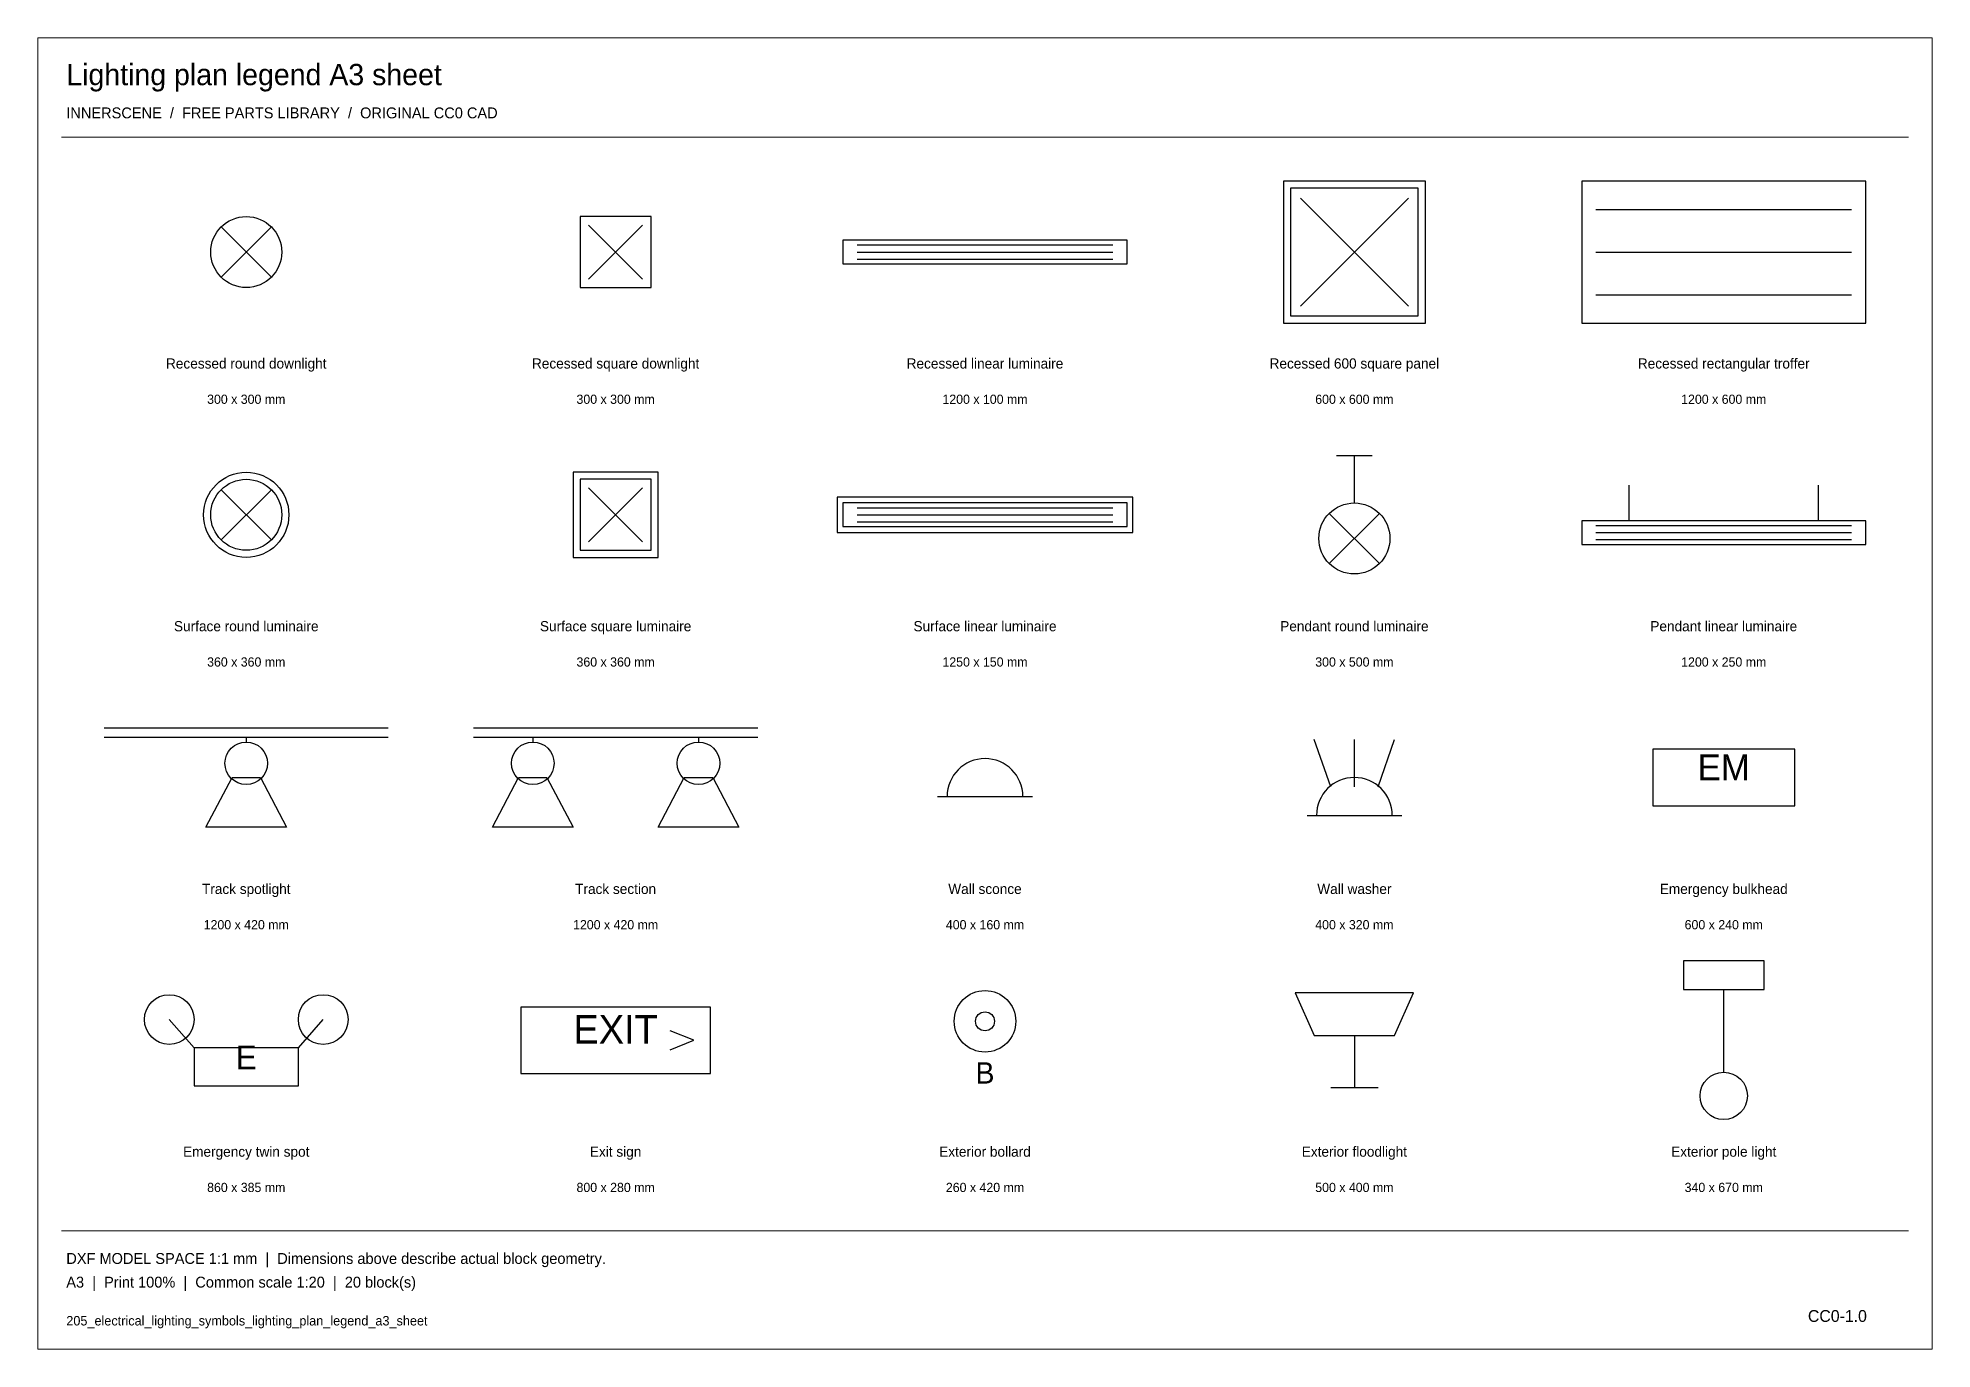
# Model space of a CAD drawing. Header units: millimetres. Extents: x 200 to 8200, y 200 to 5740.
import ezdxf
from ezdxf.enums import TextEntityAlignment as Align

# ---------------------------------------------------------------- set-up
doc = ezdxf.new("R2010")
doc.units = ezdxf.units.MM
for name, color, linetype, lineweight, true_color in [('A-ANNO-TEXT', 7, 'Continuous', 13, 0x263b49), ('A-SHEET', 7, 'Continuous', 18, 0x8196a2), ('E-LITE', 7, 'Continuous', 25, 0x5b697f)]:
    doc.layers.add(name, color=color, linetype=linetype, lineweight=lineweight, true_color=true_color)

# ---------------------------------------------------------------- blocks, each defined once
blk = doc.blocks.new('205_ELECTRICAL_LIGHTING_SYMBOLS_LIGHTING_PLAN_LEGEND_A3_SHEET')
at = {"layer": 'A-SHEET'}
blk.add_lwpolyline([(200, 200), (8200, 200), (8200, 5740), (200, 5740)], close=True, dxfattribs=at)
for points in [[(300, 5320), (8100, 5320)], [(300, 700), (8100, 700)]]:
    blk.add_lwpolyline(points, dxfattribs=at)
at = {"layer": 'E-LITE'}
for points in [[(5460, 4535), (6060, 4535), (6060, 5135), (5460, 5135)], [(6720, 4535), (7920, 4535), (7920, 5135), (6720, 5135)], [(5490, 4565), (6030, 4565), (6030, 5105), (5490, 5105)], [(2490, 4685), (2790, 4685), (2790, 4985), (2490, 4985)], [(3600, 4785), (4800, 4785), (4800, 4885), (3600, 4885)], [(2460, 3545), (2820, 3545), (2820, 3905), (2460, 3905)], [(2490, 3575), (2790, 3575), (2790, 3875), (2490, 3875)], [(3575, 3650), (4825, 3650), (4825, 3800), (3575, 3800)], [(3600, 3675), (4800, 3675), (4800, 3775), (3600, 3775)], [(6720, 3600), (7920, 3600), (7920, 3700), (6720, 3700)], [(7020, 2495), (7620, 2495), (7620, 2735), (7020, 2735)], [(1020, 2615), (1140, 2615), (1250, 2405), (910, 2405)], [(2230, 2615), (2350, 2615), (2460, 2405), (2120, 2405)], [(2930, 2615), (3050, 2615), (3160, 2405), (2820, 2405)], [(7150, 1720), (7490, 1720), (7490, 1840), (7150, 1840)], [(5590, 1525), (5930, 1525), (6010, 1705), (5510, 1705)], [(2240, 1365), (3040, 1365), (3040, 1645), (2240, 1645)], [(860, 1312.5), (1300, 1312.5), (1300, 1472.5), (860, 1472.5)]]:
    blk.add_lwpolyline(points, close=True, dxfattribs=at)
for points in [[(5532, 4607), (5988, 5063)], [(5532, 5063), (5988, 4607)], [(6780, 5015), (7860, 5015)], [(973.9, 4728.9), (1186.1, 4941.1)], [(973.9, 4941.1), (1186.1, 4728.9)], [(2526, 4721), (2754, 4949)], [(2526, 4949), (2754, 4721)], [(3660, 4865), (4740, 4865)], [(3660, 4835), (4740, 4835)], [(3660, 4805), (4740, 4805)], [(6780, 4835), (7860, 4835)], [(6780, 4655), (7860, 4655)], [(5685, 3975), (5835, 3975)], [(5760, 3775), (5760, 3975)], [(6920, 3700), (6920, 3850)], [(7720, 3700), (7720, 3850)], [(973.9, 3618.9), (1186.1, 3831.1)], [(973.9, 3831.1), (1186.1, 3618.9)], [(2526, 3611), (2754, 3839)], [(2526, 3839), (2754, 3611)], [(3660, 3755), (4740, 3755)], [(3660, 3725), (4740, 3725)], [(3660, 3695), (4740, 3695)], [(5653.9, 3518.9), (5866.1, 3731.1)], [(5653.9, 3731.1), (5866.1, 3518.9)], [(6780, 3680), (7860, 3680)], [(6780, 3650), (7860, 3650)], [(6780, 3620), (7860, 3620)], [(480, 2825), (1680, 2825)], [(2040, 2825), (3240, 2825)], [(480, 2785), (1680, 2785)], [(1080, 2785), (1080, 2765)], [(2040, 2785), (3240, 2785)], [(2290, 2785), (2290, 2765)], [(2990, 2785), (2990, 2765)], [(5660, 2575), (5590, 2775)], [(5760, 2575), (5760, 2775)], [(5860, 2575), (5930, 2775)], [(4000, 2535), (4400, 2535)], [(5560, 2455), (5960, 2455)], [(7320, 1370), (7320, 1720)], [(860, 1472.5), (755, 1592.5)], [(1300, 1472.5), (1405, 1592.5)], [(2870, 1465), (2970, 1505), (2870, 1545)], [(5760, 1525), (5760, 1305)], [(5660, 1305), (5860, 1305)]]:
    blk.add_lwpolyline(points, dxfattribs=at)
for centre, radius in [((1080, 4835), 150), ((1080, 3725), 180), ((1080, 3725), 150), ((5760, 3625), 150), ((1080, 2675), 90), ((2290, 2675), 90), ((2990, 2675), 90), ((755, 1592.5), 105), ((1405, 1592.5), 105), ((4200, 1585), 130), ((4200, 1585), 40), ((7320, 1270), 100)]:
    blk.add_circle(centre, radius, dxfattribs=at)
for centre in [(4200, 2535), (5760, 2455)]:
    blk.add_arc(centre, 160, 0, 180, dxfattribs=at)
at = {"layer": 'A-ANNO-TEXT'}
for s, height, p in [('Lighting plan legend A3 sheet', 90, (320, 5540)), ('INNERSCENE  /  FREE PARTS LIBRARY  /  ORIGINAL CC0 CAD', 46, (320, 5400)), ('DXF MODEL SPACE 1:1 mm  |  Dimensions above describe actual block geometry.', 46, (320, 560)), ('A3  |  Print 100%  |  Common scale 1:20  |  20 block(s)', 46, (320, 460)), ('205_electrical_lighting_symbols_lighting_plan_legend_a3_sheet', 40, (320, 300))]:
    blk.add_text(s, height=height, dxfattribs=at).set_placement(p)
for s, height, p in [('Recessed round downlight', 43, (1080, 4330)), ('Recessed square downlight', 43, (2640, 4330)), ('Recessed linear luminaire', 43, (4200, 4330)), ('Recessed 600 square panel', 43, (5760, 4330)), ('Recessed rectangular troffer', 43, (7320, 4330)), ('300 x 300 mm', 39, (1080, 4182)), ('300 x 300 mm', 39, (2640, 4182)), ('1200 x 100 mm', 39, (4200, 4182)), ('600 x 600 mm', 39, (5760, 4182)), ('1200 x 600 mm', 39, (7320, 4182)), ('Surface round luminaire', 43, (1080, 3220)), ('Surface square luminaire', 43, (2640, 3220)), ('Surface linear luminaire', 43, (4200, 3220)), ('Pendant round luminaire', 43, (5760, 3220)), ('Pendant linear luminaire', 43, (7320, 3220)), ('360 x 360 mm', 39, (1080, 3072)), ('360 x 360 mm', 39, (2640, 3072)), ('1250 x 150 mm', 39, (4200, 3072)), ('300 x 500 mm', 39, (5760, 3072)), ('1200 x 250 mm', 39, (7320, 3072)), ('Track spotlight', 43, (1080, 2110)), ('Track section', 43, (2640, 2110)), ('Wall sconce', 43, (4200, 2110)), ('Wall washer', 43, (5760, 2110)), ('Emergency bulkhead', 43, (7320, 2110)), ('1200 x 420 mm', 39, (1080, 1962)), ('1200 x 420 mm', 39, (2640, 1962)), ('400 x 160 mm', 39, (4200, 1962)), ('400 x 320 mm', 39, (5760, 1962)), ('600 x 240 mm', 39, (7320, 1962)), ('Emergency twin spot', 43, (1080, 1000)), ('Exit sign', 43, (2640, 1000)), ('Exterior bollard', 43, (4200, 1000)), ('Exterior floodlight', 43, (5760, 1000)), ('Exterior pole light', 43, (7320, 1000)), ('860 x 385 mm', 39, (1080, 852)), ('800 x 280 mm', 39, (2640, 852)), ('260 x 420 mm', 39, (4200, 852)), ('500 x 400 mm', 39, (5760, 852)), ('340 x 670 mm', 39, (7320, 852)), ('CC0-1.0', 50, (7800, 300))]:
    blk.add_text(s, height=height, dxfattribs=at).set_placement(p, align=Align.BOTTOM_CENTER)
at = {"layer": 'E-LITE'}
for s, height, p in [('EM', 110, (7320, 2570)), ('EXIT', 120, (2640, 1455)), ('E', 100, (1080, 1352.5)), ('B', 90, (4200, 1295))]:
    blk.add_text(s, height=height, dxfattribs=at).set_placement(p, align=Align.BOTTOM_CENTER)

msp = doc.modelspace()

# ---------------------------------------------------------------- block references
msp.add_blockref('205_ELECTRICAL_LIGHTING_SYMBOLS_LIGHTING_PLAN_LEGEND_A3_SHEET', (0, 0))

doc.saveas('drawing.dxf')
